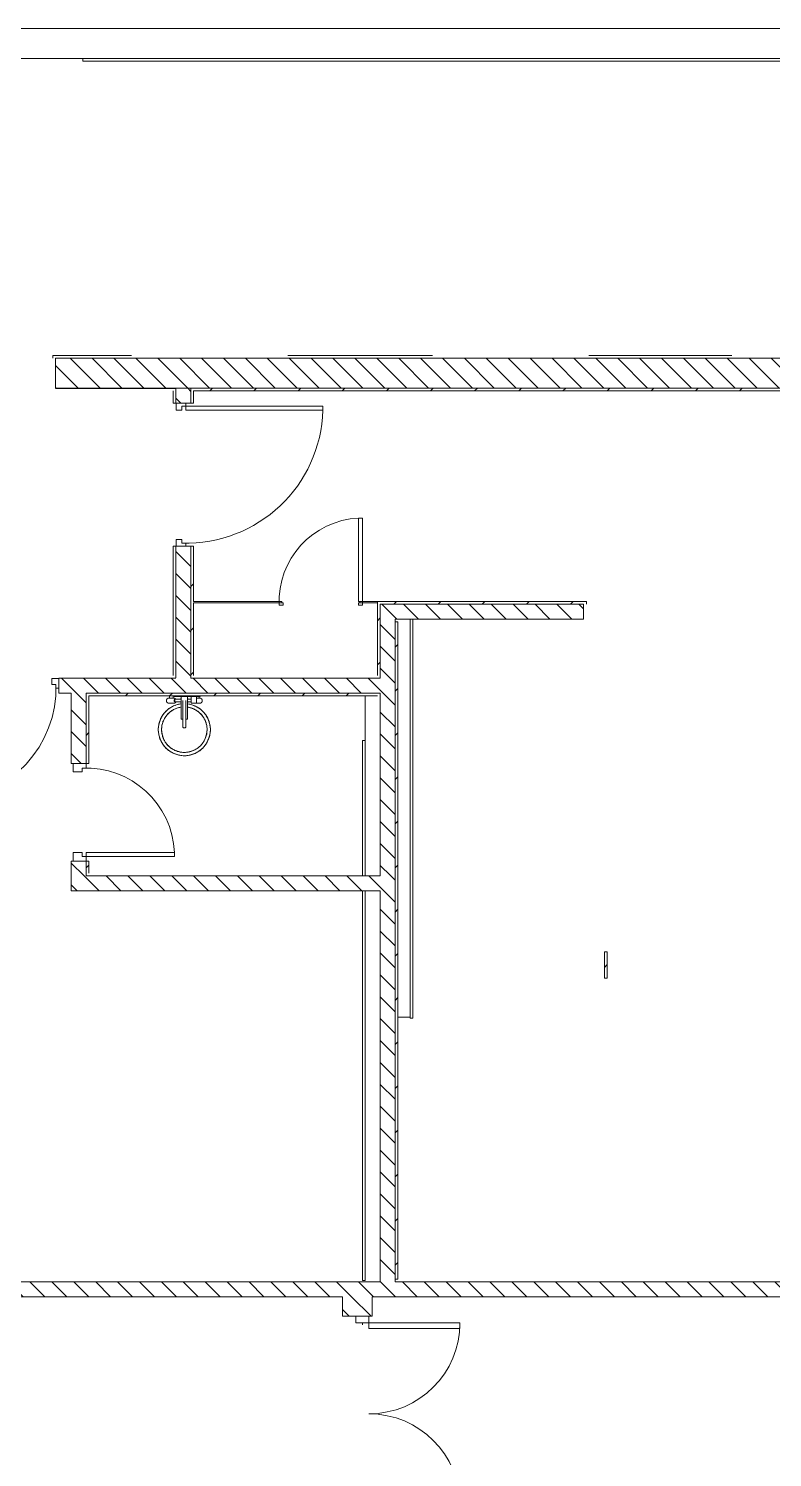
# Model space of a CAD drawing. Header units: millimetres. Extents: x -106145 to 154907, y -84585 to 152038.
# Drawn here: x 113752 to 119470, y 89975 to 100960 of the extents above; entities that cross this region are included whole.
import ezdxf

# ---------------------------------------------------------------- set-up
doc = ezdxf.new("R2010")
doc.units = ezdxf.units.MM
for name, color, linetype, lineweight in [('A-DOOR', 31, 'Continuous', 5), ('A-DOOR-FRAM', 31, 'Continuous', 9), ('A-WALL', 113, 'Continuous', 5), ('A-WALL-PATT', 111, 'Continuous', 5), ('P-SANR-FIXT', 6, 'Continuous', 5)]:
    doc.layers.add(name, color=color, linetype=linetype, lineweight=lineweight)
pattern_1 = [(315, (0, 0), (84.190255, 84.190255), [])]
pattern_2 = [(45, (0, 0), (-169.70563, 169.70563), [])]

# ---------------------------------------------------------------- blocks, each defined once
blk = doc.blocks.new('DC_SglFl-W-Int - 0_75 WALL OPENING 2_TYPE E-11766334-Site Plan')
at = {"layer": 'A-DOOR', "color": 121, "lineweight": 9}
for p, q in [((310, 57.5), (310, 737.5)), ((310, 737.5), (340, 737.5)), ((340, 737.5), (340, 57.5)), ((340, 57.5), (310, 57.5))]:
    blk.add_line(p, q, dxfattribs=at)
at = {"layer": 'A-DOOR', "color": 41}
blk.add_arc((340, 57.5), 680.7, 92.52612, 182.52612, dxfattribs=at)
at = {"layer": 'A-DOOR-FRAM', "color": 121}
for p, q in [((-375, -42.5), (-375, 57.5)), ((-375, 57.5), (-340, 57.5)), ((-340, 27.5), (-340, 57.5)), ((-340, 27.5), (-310, 27.5)), ((-310, 27.5), (-310, -42.5)), ((310, 27.5), (340, 27.5)), ((310, -42.5), (310, 27.5)), ((340, 57.5), (375, 57.5)), ((340, 27.5), (340, 57.5)), ((375, 57.5), (375, -42.5)), ((-310, -42.5), (-375, -42.5)), ((375, -42.5), (310, -42.5))]:
    blk.add_line(p, q, dxfattribs=at)
blk = doc.blocks.new('M_Door-Passage-Double-Flush - FIRE 1_5 WALL OPENING_TYPE F-12393143-Site Plan')
at = {"layer": 'A-DOOR', "color": 121, "lineweight": 9}
for p, q in [((-700, 96.35), (-700, 796.35)), ((-700, 796.35), (-655, 796.35)), ((-655, 796.35), (-655, 96.35)), ((700, 796.35), (655, 796.35)), ((655, 796.35), (655, 96.35)), ((700, 96.35), (700, 796.35)), ((-655, 96.35), (-700, 96.35)), ((655, 96.35), (700, 96.35))]:
    blk.add_line(p, q, dxfattribs=at)
at = {"layer": 'A-DOOR', "color": 41}
for centre, start, end in [((-700, 96.35), 0, 90), ((700, 96.35), 90, 180)]:
    blk.add_arc(centre, 700, start, end, dxfattribs=at)
at = {"layer": 'A-DOOR-FRAM', "color": 121}
for p, q in [((-700, 96.35), (-750, 96.35)), ((-750, 96.35), (-750, -3.65)), ((-700, 46.5875), (-700, 96.35)), ((-684.125, 46.5875), (-700, 46.5875)), ((-700, -3.65), (-700, 45.5625)), ((-700, 45.5625), (-684.125, 45.5625)), ((-684.125, 45.5625), (-684.125, 46.5875)), ((700, 46.5875), (684.125, 46.5875)), ((684.125, 46.5875), (684.125, 45.5625)), ((684.125, 45.5625), (700, 45.5625)), ((700, 96.35), (700, 46.5875)), ((750, 96.35), (700, 96.35)), ((700, 45.5625), (700, -3.65)), ((750, -3.65), (750, 96.35)), ((-750, -3.65), (-700, -3.65)), ((700, -3.65), (750, -3.65))]:
    blk.add_line(p, q, dxfattribs=at)
blk = doc.blocks.new('DC_SglFl-W-Int - 1_1 WALL OPENING type E-11702071-Site Plan')
at = {"layer": 'A-DOOR', "color": 121, "lineweight": 9}
for p, q in [((497, -20), (497, -1074)), ((527, -20), (497, -20)), ((527, -1074), (527, -20)), ((497, -1074), (527, -1074))]:
    blk.add_line(p, q, dxfattribs=at)
at = {"layer": 'A-DOOR', "color": 41}
blk.add_arc((527, -20), 1054, 178.3696, 268.3696, dxfattribs=at)
at = {"layer": 'A-DOOR-FRAM', "color": 121}
for p, q in [((-550, 55), (-550, -20)), ((-497, 55), (-550, 55)), ((-527, 10), (-497, 10)), ((-527, 10), (-527, -20)), ((-497, 10), (-497, 55)), ((497, 55), (497, 10)), ((550, 55), (497, 55)), ((497, 10), (527, 10)), ((527, 10), (527, -20)), ((550, -20), (550, 55)), ((-550, -20), (-527, -20)), ((527, -20), (550, -20))]:
    blk.add_line(p, q, dxfattribs=at)
blk = doc.blocks.new('Wb_circle_floor - 400-4332421-Site Plan')
at = {"layer": 'P-SANR-FIXT', "color": 41}
for p, q in [((-113, 259), (-113, 242)), ((-113, 242), (-87, 242)), ((-87, 242), (-87, 259)), ((92, 242), (113, 242)), ((113, 242), (113, 255))]:
    blk.add_line(p, q, dxfattribs=at)
at = {"layer": 'P-SANR-FIXT', "color": 41, "flags": 128}
for points in [[(-119, 204), (-120, 204), (-121, 204), (-121, 204), (-122, 204), (-123, 204), (-124, 204), (-124, 205), (-125, 205), (-126, 205), (-126, 205), (-127, 206), (-128, 206), (-129, 206), (-129, 207), (-130, 207), (-130, 208), (-131, 208), (-132, 209), (-132, 209), (-133, 210), (-133, 210), (-134, 211), (-134, 211), (-135, 212), (-135, 213), (-135, 213), (-136, 214), (-136, 215), (-137, 215), (-137, 216), (-137, 217), (-137, 217), (-138, 218), (-138, 219), (-138, 220), (-138, 220), (-138, 221), (-138, 222), (-138, 223), (-138, 223), (-138, 224), (-138, 225), (-138, 226), (-138, 226), (-138, 227), (-137, 228), (-137, 229), (-137, 229), (-137, 230), (-136, 231), (-136, 231), (-136, 232), (-135, 233), (-135, 233), (-134, 234), (-134, 235), (-134, 235), (-133, 236), (-132, 236), (-132, 237), (-131, 237), (-131, 238), (-130, 238), (-130, 239), (-129, 239), (-128, 240), (-128, 240), (-127, 240), (-126, 241), (-125, 241), (-125, 241), (-124, 241), (-123, 241), (-122, 242), (-122, 242), (-121, 242), (-120, 242), (-119, 242), (-119, 242)], [(-81, 242), (-81, 242), (-81, 242), (-81, 242), (-81, 242), (-81, 242), (-81, 242), (-82, 242), (-82, 242), (-82, 242), (-82, 242), (-83, 242), (-83, 242), (-83, 242), (-84, 242), (-84, 242), (-85, 242), (-85, 242), (-86, 242), (-86, 242), (-87, 242), (-87, 242), (-88, 242), (-88, 242), (-89, 242), (-90, 242), (-90, 242), (-91, 242), (-92, 242), (-92, 242), (-93, 242), (-94, 242), (-95, 242), (-95, 242), (-96, 242), (-97, 242), (-98, 242), (-98, 242), (-99, 242), (-100, 242), (-101, 242), (-101, 242), (-102, 242), (-103, 242), (-104, 242), (-104, 242), (-105, 242), (-106, 242), (-107, 242), (-107, 242), (-108, 242), (-109, 242), (-109, 242), (-110, 242), (-111, 242), (-111, 242), (-112, 242), (-112, 242), (-113, 242), (-114, 242), (-114, 242), (-115, 242), (-115, 242), (-115, 242), (-116, 242), (-116, 242), (-117, 242), (-117, 242), (-117, 242), (-118, 242), (-118, 242), (-118, 242), (-118, 242), (-119, 242), (-119, 242), (-119, 242), (-119, 242), (-119, 242), (-119, 242)], [(-119, 242), (-119, 242), (-119, 242), (-119, 242), (-119, 242), (-119, 242), (-119, 242), (-118, 242), (-118, 242), (-118, 242), (-118, 242), (-117, 242), (-117, 242), (-117, 242), (-116, 242), (-116, 242), (-115, 242), (-115, 242), (-114, 242), (-114, 242), (-113, 242), (-113, 242), (-112, 242), (-112, 242), (-111, 242), (-110, 242), (-110, 242), (-109, 242)], [(-91, 242), (-90, 242), (-89, 242), (-89, 242), (-88, 242), (-88, 242), (-87, 242), (-86, 242), (-86, 242), (-85, 242), (-85, 242), (-85, 242), (-84, 242), (-84, 242), (-83, 242), (-83, 242), (-83, 242), (-82, 242), (-82, 242), (-82, 242), (-82, 242), (-81, 242), (-81, 242), (-81, 242), (-81, 242), (-81, 242), (-81, 242)], [(-81, 242), (-80, 242), (-79, 242), (-79, 242), (-78, 242), (-77, 242), (-76, 241), (-76, 241), (-75, 241), (-74, 241), (-74, 240), (-73, 240), (-72, 240), (-71, 239), (-71, 239), (-70, 239), (-70, 238), (-69, 238), (-68, 237), (-68, 237), (-67, 236), (-67, 236), (-66, 235)], [(119, 242), (119, 242), (119, 242), (119, 242), (119, 242), (119, 242), (119, 242), (118, 242), (118, 242), (118, 242), (118, 242), (117, 242), (117, 242), (117, 242), (116, 242), (116, 242), (115, 242), (115, 242), (114, 242), (114, 242), (113, 242), (113, 242), (112, 242), (112, 242), (111, 242), (110, 242), (110, 242), (109, 242), (108, 242), (108, 242), (107, 242), (106, 242), (105, 242), (105, 242), (104, 242), (103, 242), (102, 242), (102, 242), (101, 242), (100, 242), (99, 242), (99, 242), (98, 242), (97, 242), (96, 242), (96, 242), (95, 242), (94, 242), (93, 242), (93, 242)], [(109, 242), (110, 242), (111, 242), (111, 242), (112, 242), (112, 242), (113, 242), (114, 242), (114, 242), (115, 242), (115, 242), (115, 242), (116, 242), (116, 242), (117, 242), (117, 242), (117, 242), (118, 242), (118, 242), (118, 242), (118, 242), (119, 242), (119, 242), (119, 242), (119, 242), (119, 242), (119, 242)], [(119, 242), (120, 242), (121, 242), (121, 242), (122, 242), (123, 242), (124, 241), (124, 241), (125, 241), (126, 241), (126, 240), (127, 240), (128, 240), (129, 239), (129, 239), (130, 239), (130, 238), (131, 238), (132, 237), (132, 237), (133, 236), (133, 236), (134, 235), (134, 234), (135, 234), (135, 233), (135, 232), (136, 232), (136, 231), (137, 230), (137, 230), (137, 229), (137, 228), (138, 228), (138, 227), (138, 226), (138, 225), (138, 225), (138, 224), (138, 223), (138, 222), (138, 222), (138, 221), (138, 220), (138, 219), (138, 219), (137, 218), (137, 217), (137, 216), (137, 216), (136, 215), (136, 214), (136, 214), (135, 213), (135, 212), (134, 212), (134, 211), (134, 210), (133, 210), (132, 209), (132, 209), (131, 208), (131, 208), (130, 207), (130, 207), (129, 207), (128, 206), (128, 206), (127, 205), (126, 205), (125, 205), (125, 205), (124, 204), (123, 204), (122, 204), (122, 204), (121, 204), (120, 204), (119, 204), (119, 204)], [(-25, 198), (-30, 198), (-38, 196), (-45, 195), (-53, 193), (-61, 191), (-68, 188), (-76, 185), (-83, 182), (-90, 178), (-97, 175), (-104, 171), (-111, 166), (-118, 162), (-124, 157), (-130, 152), (-136, 146), (-142, 141), (-147, 135), (-153, 129), (-158, 123), (-163, 116), (-167, 110), (-171, 103), (-175, 96), (-179, 89), (-182, 82), (-186, 74), (-188, 67), (-191, 59), (-193, 52), (-195, 44), (-197, 36), (-198, 28), (-199, 20), (-200, 12), (-200, 4), (-200, 0)], [(-175, 0), (-175, 7), (-174, 14), (-174, 21), (-173, 28), (-172, 35), (-170, 42), (-168, 48), (-166, 55), (-164, 62), (-161, 68), (-158, 75), (-155, 81), (-152, 87), (-148, 93), (-144, 99), (-140, 105), (-136, 110), (-132, 115), (-127, 121), (-122, 126), (-117, 130), (-112, 135), (-106, 139), (-100, 143), (-95, 147), (-89, 151), (-82, 154), (-76, 158), (-70, 160), (-63, 163), (-57, 166), (-50, 168), (-43, 170), (-37, 171), (-30, 172), (-25, 173)], [(-119, 204), (-119, 204), (-119, 204), (-119, 204), (-119, 204), (-119, 204), (-119, 204), (-118, 204), (-118, 204), (-118, 204), (-118, 204), (-117, 204), (-117, 204), (-117, 204), (-116, 204), (-116, 204), (-115, 204), (-115, 204), (-114, 204), (-114, 204), (-113, 204), (-113, 204), (-112, 204), (-112, 204), (-111, 204), (-110, 204), (-110, 204), (-109, 204), (-108, 204), (-108, 204), (-107, 204), (-106, 204), (-105, 204), (-105, 204), (-104, 204), (-103, 204), (-102, 204), (-102, 204), (-101, 204), (-100, 204), (-99, 204), (-99, 204), (-98, 204), (-97, 204), (-96, 204), (-96, 204), (-95, 204), (-94, 204), (-93, 204), (-93, 204), (-92, 204), (-91, 204), (-91, 204), (-90, 204), (-89, 204), (-89, 204), (-88, 204), (-88, 204), (-87, 204), (-86, 204), (-86, 204), (-85, 204), (-85, 204), (-85, 204), (-84, 204), (-84, 204), (-83, 204), (-83, 204), (-83, 204), (-82, 204), (-82, 204), (-82, 204), (-82, 204), (-81, 204), (-81, 204), (-81, 204), (-81, 204), (-81, 204), (-81, 204)], [(-81, 204), (-81, 204), (-81, 204), (-81, 204), (-81, 204), (-81, 204), (-81, 204), (-82, 204), (-82, 204), (-82, 204), (-82, 204), (-83, 204), (-83, 204), (-83, 204), (-84, 204), (-84, 204), (-85, 204), (-85, 204), (-86, 204), (-86, 204), (-87, 204), (-87, 204), (-88, 204), (-88, 204), (-89, 204), (-90, 204), (-90, 204), (-91, 204), (-92, 204), (-92, 204), (-93, 204), (-94, 204), (-95, 204), (-95, 204), (-96, 204), (-97, 204), (-98, 204), (-98, 204), (-99, 204), (-100, 204), (-101, 204), (-101, 204), (-102, 204), (-103, 204), (-104, 204), (-104, 204), (-105, 204), (-106, 204), (-107, 204), (-107, 204), (-108, 204), (-109, 204), (-109, 204), (-110, 204), (-111, 204), (-111, 204), (-112, 204), (-112, 204), (-113, 204), (-114, 204), (-114, 204), (-115, 204), (-115, 204), (-115, 204), (-116, 204), (-116, 204), (-117, 204), (-117, 204), (-117, 204), (-118, 204), (-118, 204), (-118, 204), (-118, 204), (-119, 204), (-119, 204), (-119, 204), (-119, 204), (-119, 204), (-119, 204)], [(-64, 215), (-64, 214), (-64, 214), (-65, 213), (-65, 212), (-66, 212), (-66, 211), (-66, 210), (-67, 210), (-68, 209), (-68, 209), (-69, 208), (-69, 208), (-70, 207), (-70, 207), (-71, 207), (-72, 206), (-72, 206), (-73, 205), (-74, 205), (-75, 205), (-75, 205), (-76, 204), (-77, 204), (-78, 204), (-78, 204), (-79, 204), (-80, 204), (-81, 204), (-81, 204)], [(200, 0), (200, 8), (199, 16), (199, 24), (197, 32), (196, 40), (194, 48), (192, 55), (190, 63), (187, 70), (184, 78), (181, 85), (177, 92), (174, 99), (169, 106), (165, 113), (160, 119), (156, 126), (150, 132), (145, 138), (139, 143), (133, 149), (127, 154), (121, 159), (115, 164), (108, 168), (101, 172), (94, 176), (87, 180), (80, 183), (72, 186), (65, 189), (57, 192), (50, 194), (42, 196), (34, 197), (26, 198)], [(26, 173), (33, 172), (40, 170), (47, 169), (53, 167), (60, 164), (66, 162), (73, 159), (79, 156), (85, 153), (91, 149), (97, 145), (103, 141), (109, 137), (114, 133), (119, 128), (124, 123), (129, 118), (134, 113), (138, 108), (142, 102), (146, 96), (150, 90), (153, 84), (157, 78), (160, 72), (162, 65), (165, 59), (167, 52), (169, 45), (171, 38), (172, 32), (173, 25), (174, 18), (175, 11), (175, 4), (175, 0)], [(81, 204), (80, 204), (79, 204), (79, 204), (78, 204), (77, 204), (76, 204), (76, 205)], [(81, 204), (81, 204), (81, 204), (81, 204), (81, 204), (81, 204), (81, 204), (82, 204), (82, 204), (82, 204), (82, 204), (83, 204), (83, 204), (83, 204), (84, 204), (84, 204), (85, 204), (85, 204), (86, 204), (86, 204), (87, 204), (87, 204), (88, 204), (88, 204), (89, 204), (90, 204), (90, 204), (91, 204), (92, 204), (92, 204), (93, 204), (94, 204), (95, 204), (95, 204), (96, 204), (97, 204), (98, 204), (98, 204), (99, 204), (100, 204), (101, 204), (101, 204), (102, 204), (103, 204), (104, 204), (104, 204), (105, 204), (106, 204), (107, 204), (107, 204), (108, 204), (109, 204), (109, 204), (110, 204), (111, 204), (111, 204), (112, 204), (112, 204), (113, 204), (114, 204), (114, 204), (115, 204), (115, 204), (115, 204), (116, 204), (116, 204), (117, 204), (117, 204), (117, 204), (118, 204), (118, 204), (118, 204), (118, 204), (119, 204), (119, 204), (119, 204), (119, 204), (119, 204), (119, 204)], [(119, 204), (119, 204), (119, 204), (119, 204), (119, 204), (119, 204), (119, 204), (118, 204), (118, 204), (118, 204), (118, 204), (117, 204), (117, 204), (117, 204), (116, 204), (116, 204), (115, 204), (115, 204), (114, 204), (114, 204), (113, 204), (113, 204), (112, 204), (112, 204), (111, 204), (110, 204), (110, 204), (109, 204), (108, 204), (108, 204), (107, 204), (106, 204), (105, 204), (105, 204), (104, 204), (103, 204), (102, 204), (102, 204), (101, 204), (100, 204), (99, 204), (99, 204), (98, 204), (97, 204), (96, 204), (96, 204), (95, 204), (94, 204), (93, 204), (93, 204), (92, 204), (91, 204), (91, 204), (90, 204), (89, 204), (89, 204), (88, 204), (88, 204), (87, 204), (86, 204), (86, 204), (85, 204), (85, 204), (85, 204), (84, 204), (84, 204), (83, 204), (83, 204), (83, 204), (82, 204), (82, 204), (82, 204), (82, 204), (81, 204), (81, 204), (81, 204), (81, 204), (81, 204), (81, 204)], [(-200, 0), (-200, -8), (-199, -16), (-199, -24), (-197, -32), (-196, -40), (-194, -48), (-192, -55), (-190, -63), (-187, -70), (-184, -78), (-181, -85), (-177, -92), (-174, -99), (-169, -106), (-165, -113), (-160, -119), (-156, -126), (-150, -132), (-145, -138), (-139, -143), (-133, -149), (-127, -154), (-121, -159), (-115, -164), (-108, -168), (-101, -172), (-94, -176), (-87, -180), (-80, -183), (-72, -186), (-65, -189), (-57, -192), (-50, -194), (-42, -196), (-34, -197), (-26, -198), (-18, -199), (-10, -200), (-2, -200), (6, -200), (14, -200), (22, -199), (30, -198), (38, -196), (45, -195), (53, -193), (61, -191), (68, -188), (76, -185), (83, -182), (90, -178), (97, -175), (104, -171), (111, -166), (118, -162), (124, -157), (130, -152), (136, -146), (142, -141), (147, -135), (153, -129), (158, -123), (163, -116), (167, -110), (171, -103), (175, -96), (179, -89), (182, -82), (186, -74), (188, -67), (191, -59), (193, -52), (195, -44), (197, -36), (198, -28), (199, -20), (200, -12), (200, -4), (200, 0)], [(175, 0), (175, -7), (174, -14), (174, -21), (173, -28), (172, -35), (170, -42), (168, -48), (166, -55), (164, -62), (161, -68), (158, -75), (155, -81), (152, -87), (148, -93), (144, -99), (140, -105), (136, -110), (132, -115), (127, -121), (122, -126), (117, -130), (112, -135), (106, -139), (100, -143), (95, -147), (89, -151), (82, -154), (76, -158), (70, -160), (63, -163), (57, -166), (50, -168), (43, -170), (37, -171), (30, -172), (23, -174), (16, -174), (9, -175), (2, -175), (-5, -175), (-12, -175), (-19, -174), (-26, -173), (-33, -172), (-40, -170), (-47, -169), (-53, -167), (-60, -164), (-66, -162), (-73, -159), (-79, -156), (-85, -153), (-91, -149), (-97, -145), (-103, -141), (-109, -137), (-114, -133), (-119, -128), (-124, -123), (-129, -118), (-134, -113), (-138, -108), (-142, -102), (-146, -96), (-150, -90), (-153, -84), (-157, -78), (-160, -72), (-162, -65), (-165, -59), (-167, -52), (-169, -45), (-171, -38), (-172, -32), (-173, -25), (-174, -18), (-175, -11), (-175, -4), (-175, 0)]]:
    blk.add_lwpolyline(points, dxfattribs=at)
at = {"layer": 'P-SANR-FIXT', "color": 41}
for radius, start, end in [(200, 124.6154, 180), (175, 98.2794, 180), (175, 98.2794, 180), (200, 97.1871, 110.7692), (175, 360, 81.7206), (175, 0, 81.7206), (200, 0, 69.2308), (200, 180, 0), (175, 180, 360), (175, 180, 0)]:
    blk.add_arc((0, 0), radius, start, end, dxfattribs=at)
blk = doc.blocks.new('WB mixer counter - WB mixer counter-4302806-Site Plan')
at = {"layer": 'P-SANR-FIXT', "color": 41, "flags": 128}
for points in [[(-75, 10), (-65, 10), (-56, 10), (-46, 10), (-36, 10), (-26, 10)], [(-12, 0), (-12, 0), (-12, 0), (-12, -1), (-12, -1), (-12, -2), (-12, -3), (-12, -4), (-12, -5), (-12, -6), (-12, -8), (-12, -10), (-12, -11), (-12, -13), (-12, -15), (-12, -17), (-12, -20), (-12, -22), (-12, -25), (-12, -28), (-12, -30), (-12, -33), (-12, -36), (-12, -39), (-12, -43), (-12, -46), (-12, -49), (-12, -53), (-12, -56), (-12, -60), (-12, -64), (-12, -68), (-12, -71), (-12, -75), (-12, -79), (-12, -83), (-12, -87), (-12, -91), (-12, -95), (-12, -99), (-12, -103), (-12, -107), (-12, -111), (-12, -115), (-12, -119), (-12, -123), (-12, -127), (-12, -130), (-12, -134), (-12, -138), (-12, -142), (-12, -145), (-12, -149), (-12, -152), (-12, -156), (-12, -159), (-12, -162), (-12, -165), (-12, -168), (-12, -171), (-12, -174), (-12, -176), (-12, -179), (-12, -181), (-12, -184), (-12, -186), (-12, -188), (-12, -190), (-12, -191), (-12, -193), (-12, -194), (-12, -195), (-12, -197), (-12, -198), (-12, -198), (-12, -199), (-12, -199), (-12, -200), (-12, -200), (-12, -200)], [(25, 10), (35, 10), (45, 10), (54, 10)], [(-25, -10), (-35, -10), (-45, -10), (-54, -10), (-64, -10), (-74, -10), (-75, -10)], [(12, -200), (12, -200), (12, -200), (12, -199), (12, -199), (12, -198), (12, -197), (12, -196), (12, -195), (12, -194), (12, -192), (12, -190), (12, -189), (12, -187), (12, -185), (12, -183), (12, -180), (12, -178), (12, -175), (12, -172), (12, -170), (12, -167), (12, -164), (12, -161), (12, -157), (12, -154), (12, -151), (12, -147), (12, -144), (12, -140), (12, -136), (12, -132), (12, -129), (12, -125), (12, -121), (12, -117), (12, -113), (12, -109), (12, -105), (12, -101), (12, -97), (12, -93), (12, -89), (12, -85), (12, -81), (12, -77), (12, -73), (12, -70), (12, -66), (12, -62), (12, -58), (12, -55), (12, -51), (12, -48), (12, -44), (12, -41), (12, -38), (12, -35), (12, -32), (12, -29), (12, -26), (12, -24), (12, -21), (12, -19), (12, -16), (12, -14), (12, -12), (12, -10), (12, -9), (12, -7), (12, -6), (12, -5), (12, -3), (12, -2), (12, -2), (12, -1), (12, -1), (12, 0), (12, 0)], [(54, -10), (46, -10), (36, -10), (26, -10)]]:
    blk.add_lwpolyline(points, dxfattribs=at)
at = {"layer": 'P-SANR-FIXT', "color": 41}
for centre, radius, start, end in [((0, 0), 30, 150, 162.7706), ((0, 0), 30, 17.2294, 30), ((0, 0), 30, 199.3953, 210), ((0, 0), 30, 330, 343.1858), ((0, -200), 12, 150, 270), ((0, -200), 12, 270, 30)]:
    blk.add_arc(centre, radius, start, end, dxfattribs=at)
for start_param, end_param in [(4.712389, 7.853982), (1.570796, 4.712389)]:
    blk.add_ellipse((-75, 0), major_axis=(0, 10), ratio=0.297977, start_param=start_param, end_param=end_param, dxfattribs=at)
blk = doc.blocks.new('WB mixer - WB mixer_1000-V19-Site Plan')
at = {"layer": 'P-SANR-FIXT', "color": 41}
for p, q in [((114872, 95829), (114872, 95825)), ((115072, 95825), (114872, 95825)), ((114924, 95825), (114924, 95650)), ((114974, 95825), (114974, 95650)), ((115002, 95825), (115002, 95775)), ((115042, 95775), (115042, 95825)), ((115072, 95825), (115072, 95829)), ((115002, 95775), (115003, 95775)), ((115042, 95775), (115002, 95775)), ((115041, 95775), (115042, 95775)), ((114924, 95650), (114935, 95650)), ((114961, 95650), (114974, 95650))]:
    blk.add_line(p, q, dxfattribs=at)
blk = doc.blocks.new('DC_SglFl-W-Int - 0_9 WALL OPENING_TYPE A-6771295-Site Plan')
at = {"layer": 'A-DOOR', "color": 121, "lineweight": 9}
for p, q in [((397, 20), (397, 874)), ((397, 874), (427, 874)), ((427, 874), (427, 20)), ((427, 20), (397, 20))]:
    blk.add_line(p, q, dxfattribs=at)
at = {"layer": 'A-DOOR', "color": 41}
blk.add_arc((427, 20), 855, 92.0119, 182.0119, dxfattribs=at)
at = {"layer": 'A-DOOR-FRAM', "color": 121}
for p, q in [((-450, -55), (-450, 20)), ((-450, 20), (-427, 20)), ((-427, -10), (-427, 20)), ((427, 20), (450, 20)), ((427, -10), (427, 20)), ((450, 20), (450, -55)), ((-397, -55), (-450, -55)), ((-427, -10), (-397, -10)), ((-397, -10), (-397, -55)), ((397, -10), (427, -10)), ((397, -55), (397, -10)), ((450, -55), (397, -55))]:
    blk.add_line(p, q, dxfattribs=at)
blk = doc.blocks.new('DC_SglFl-W-Int - 0_6 toilet door-5833031-Site Plan')
at = {"layer": 'A-DOOR', "color": 121, "lineweight": 9}
for p, q in [((290, 6), (290, 646)), ((290, 646), (320, 646)), ((320, 646), (320, 6)), ((320, 6), (290, 6))]:
    blk.add_line(p, q, dxfattribs=at)
at = {"layer": 'A-DOOR', "color": 41}
blk.add_arc((320, 6), 641, 92.6838, 182.6838, dxfattribs=at)
at = {"layer": 'A-DOOR-FRAM', "color": 121}
for p, q in [((-320, -24), (-320, 6)), ((-300, 6), (-320, 6)), ((-300, -4), (-300, 6)), ((320, 6), (300, 6)), ((300, 6), (300, -4)), ((320, -24), (320, 6)), ((-320, -24), (-290, -24)), ((-290, -4), (-300, -4)), ((-290, -24), (-290, -4)), ((290, -4), (290, -24)), ((300, -4), (290, -4)), ((290, -24), (320, -24))]:
    blk.add_line(p, q, dxfattribs=at)
blk = doc.blocks.new('MM-HOSPITAL BLOCK-C_2022_05_03_CENTRAL_rvt-1-Site Plan')
at = {"layer": 'A-WALL-PATT'}
h = blk.add_hatch(dxfattribs=at)
h.set_pattern_fill('FP_10', color=90, style=0, pattern_type=2)
h.set_pattern_definition(pattern_1)
h.paths.add_polyline_path([(120580, 98195), (121159, 98195), (121159, 98425), (113959, 98425), (113959, 98195), (119529, 98195)], flags=0)
h = blk.add_hatch(dxfattribs=at)
h.set_pattern_fill('FP_10', color=90, style=0, pattern_type=2)
h.set_pattern_definition(pattern_1)
h.paths.add_polyline_path([(114999, 95965), (114999, 96980), (114884, 96980), (114884, 95965)], flags=0)
h.paths.add_polyline_path([(114884, 98080), (114999, 98080), (114999, 98195), (114884, 98192)], flags=0)
h = blk.add_hatch(dxfattribs=at)
h.set_pattern_fill('FP_15', color=90, style=0, pattern_type=2)
h.set_pattern_definition(pattern_2)
h.paths.add_polyline_path([(115020, 95986), (115020, 96980), (114999, 96980), (114999, 95986)], flags=0)
h.paths.add_polyline_path([(114999, 98080), (115020, 98080), (115020, 98195), (114999, 98195)], flags=0)
h = blk.add_hatch(dxfattribs=at)
h.set_pattern_fill('FP_15', color=90, style=0, pattern_type=2)
h.set_pattern_definition(pattern_2)
h.paths.add_polyline_path([(121159, 98174), (121159, 98195), (115020, 98195), (115020, 98174), (121138, 98174)], flags=0)
h = blk.add_hatch(dxfattribs=at)
h.set_pattern_fill('FP_15', color=90, style=0, pattern_type=2)
h.set_pattern_definition(pattern_2)
h.paths.add_polyline_path([(116433, 96535), (118040, 96535), (118040, 96556), (116433, 96556), (116433, 96544)], flags=0)
h = blk.add_hatch(dxfattribs=at)
h.set_pattern_fill('FP_15', color=90, style=0, pattern_type=2)
h.set_pattern_definition(pattern_2)
h.paths.add_polyline_path([(116454, 95965), (116454, 96535), (116433, 96535), (116433, 95965)], flags=0)
h = blk.add_hatch(dxfattribs=at)
h.set_pattern_fill('FP_10', color=90, style=0, pattern_type=2)
h.set_pattern_definition(pattern_1)
h.paths.add_polyline_path([(116454, 94445), (116569, 94445), (116569, 96535), (116454, 96535), (116454, 95850)], flags=0)
h = blk.add_hatch(dxfattribs=at)
h.set_pattern_fill('FP_10', color=90, style=0, pattern_type=2)
h.set_pattern_definition(pattern_1)
h.paths.add_polyline_path([(116569, 96420), (118019, 96420), (118019, 96535), (116569, 96535)], flags=0)
h = blk.add_hatch(dxfattribs=at)
h.set_pattern_fill('FP_15', color=90, style=0, pattern_type=2)
h.set_pattern_definition(pattern_2)
h.paths.add_polyline_path([(116590, 91346), (116590, 96399), (116569, 96399), (116569, 91346)], flags=0)
h = blk.add_hatch(dxfattribs=at)
h.set_pattern_fill('FP_10', color=90, style=0, pattern_type=2)
h.set_pattern_definition(pattern_1)
h.paths.add_polyline_path([(112874, 95850), (113084, 95850), (113084, 95965), (112874, 95965)], flags=0)
h.paths.add_polyline_path([(114074, 95850), (114074, 95965), (113984, 95965), (113984, 95850)], flags=0)
h = blk.add_hatch(dxfattribs=at)
h.set_pattern_fill('FP_10', color=90, style=0, pattern_type=2)
h.set_pattern_definition(pattern_1)
h.paths.add_polyline_path([(114999, 95850), (114999, 95965), (114074, 95965), (114074, 95850), (114278, 95850)], flags=0)
h = blk.add_hatch(dxfattribs=at)
h.set_pattern_fill('FP_10', color=90, style=0, pattern_type=2)
h.set_pattern_definition(pattern_1)
h.paths.add_polyline_path([(114999, 95850), (116454, 95850), (116454, 95965), (114999, 95965)], flags=0)
h = blk.add_hatch(dxfattribs=at)
h.set_pattern_fill('FP_10', color=90, style=0, pattern_type=2)
h.set_pattern_definition(pattern_1)
h.paths.add_polyline_path([(114194, 94445), (114194, 94560), (114079, 94560), (114079, 94445)], flags=0)
h.paths.add_polyline_path([(114194, 95310), (114194, 95850), (114079, 95850), (114079, 95310)], flags=0)
h = blk.add_hatch(dxfattribs=at)
h.set_pattern_fill('FP_15', color=90, style=0, pattern_type=2)
h.set_pattern_definition(pattern_2)
h.paths.add_polyline_path([(116433, 95829), (116454, 95829), (116454, 95850), (114194, 95850), (114194, 95829), (116379, 95829)], flags=0)
h = blk.add_hatch(dxfattribs=at)
h.set_pattern_fill('FP_15', color=90, style=0, pattern_type=2)
h.set_pattern_definition(pattern_2)
h.paths.add_polyline_path([(114215, 95310), (114215, 95829), (114194, 95829), (114194, 95310)], flags=0)
h = blk.add_hatch(dxfattribs=at)
h.set_pattern_fill('FP_15', color=90, style=0, pattern_type=2)
h.set_pattern_definition(pattern_2)
h.paths.add_polyline_path([(114215, 94445), (114215, 94560), (114194, 94560), (114194, 94445)], flags=0)
h = blk.add_hatch(dxfattribs=at)
h.set_pattern_fill('FP_10', color=90, style=0, pattern_type=2)
h.set_pattern_definition(pattern_1)
h.paths.add_polyline_path([(116454, 94330), (116569, 94330), (116569, 94445), (114079, 94445), (114079, 94330), (116379, 94330)], flags=0)
h = blk.add_hatch(dxfattribs=at)
h.set_pattern_fill('FP_10', color=90, style=0, pattern_type=2)
h.set_pattern_definition(pattern_1)
h.paths.add_polyline_path([(116569, 91325), (116569, 94330), (116454, 94330), (116454, 91325)], flags=0)
h = blk.add_hatch(dxfattribs=at)
h.set_pattern_fill('FP_15', color=90, style=0, pattern_type=2)
h.set_pattern_definition(pattern_2)
h.paths.add_polyline_path([(118201, 93659), (118201, 93861), (118180, 93861), (118180, 93659)], flags=0)
h = blk.add_hatch(dxfattribs=at)
h.set_pattern_fill('FP_10', color=90, style=0, pattern_type=2)
h.set_pattern_definition(pattern_1)
h.paths.add_polyline_path([(120339, 91210), (120339, 91325), (107979, 91325), (107979, 91210), (116394, 91210)], flags=0)
h = blk.add_hatch(dxfattribs=at)
h.set_pattern_fill('FP_10', color=90, style=0, pattern_type=2)
h.set_pattern_definition(pattern_1)
h.paths.add_polyline_path([(116164, 89410), (116394, 89410), (116394, 89560), (116164, 89560), (116164, 89453)], flags=0)
h.paths.add_polyline_path([(116369, 91060), (116394, 91060), (116394, 91210), (116164, 91210), (116164, 91060), (116319, 91060)], flags=0)
at = {"layer": 'A-WALL', "color": 41}
for p, q in [((112549, 100960), (114349, 100960)), ((114349, 100960), (114464, 100960)), ((114464, 100960), (116564, 100960)), ((116564, 100960), (116679, 100960)), ((116679, 100960), (118779, 100960)), ((118779, 100960), (118894, 100960)), ((118894, 100960), (121159, 100960)), ((121159, 100730), (112549, 100730)), ((114169, 100730), (114169, 100709)), ((121159, 100709), (114169, 100709)), ((113938, 98446), (114543, 98446)), ((113938, 98446), (113938, 98425)), ((115745, 98446), (116858, 98446)), ((118060, 98446), (119158, 98446)), ((113959, 98425), (121159, 98425)), ((113959, 98195), (113959, 98425)), ((113959, 98195), (114884, 98195)), ((114884, 98195), (113959, 98195)), ((114863, 98080), (114863, 98174)), ((114884, 98192), (114884, 98080)), ((114999, 98080), (114999, 98195)), ((115020, 98195), (114999, 98195)), ((114999, 98195), (114999, 98080)), ((115020, 98195), (121159, 98195)), ((121159, 98195), (115020, 98195)), ((114863, 98080), (114884, 98080)), ((114863, 95986), (114863, 96980)), ((114863, 96980), (114884, 96980)), ((114884, 96980), (114884, 95968)), ((114999, 95986), (114999, 96980)), ((114999, 96980), (114999, 95986)), ((115699, 96556), (115020, 96556)), ((115020, 96544), (115699, 96544)), ((115699, 96556), (115699, 96544)), ((116433, 96556), (116299, 96556)), ((116299, 96556), (116299, 96544)), ((116299, 96544), (116433, 96544)), ((118019, 96420), (118019, 96535)), ((116569, 96399), (116569, 94445)), ((116569, 94445), (116569, 96399)), ((116590, 96420), (118019, 96420)), ((116684, 96420), (116684, 94460)), ((116684, 93353), (116684, 96420)), ((116705, 96420), (116705, 93353)), ((114074, 95965), (113984, 95965)), ((114884, 95965), (114074, 95965)), ((116339, 94445), (116339, 95829)), ((116319, 94445), (116319, 95487)), ((116319, 95487), (116340, 95487)), ((116340, 95487), (116340, 94445)), ((116684, 94460), (116684, 94414)), ((116684, 94414), (116684, 93360)), ((116319, 91336), (116319, 94330)), ((116340, 94330), (116340, 91336)), ((116590, 93360), (116684, 93360)), ((116684, 93353), (116705, 93353)), ((116319, 91336), (116340, 91336))]:
    blk.add_line(p, q, dxfattribs=at)
at = {"layer": 'A-WALL', "color": 61, "lineweight": 18}
for p, q in [((113959, 98192), (114881, 98192)), ((114884, 98195), (114999, 98195)), ((114884, 98195), (114884, 98192)), ((114999, 98195), (114884, 98195)), ((114884, 98192), (114884, 98195)), ((115020, 98080), (115020, 98174)), ((115020, 98174), (121138, 98174)), ((114999, 98080), (114884, 98080)), ((115020, 98080), (114999, 98080)), ((114999, 96980), (114884, 96980)), ((115020, 96980), (114999, 96980)), ((115020, 96556), (115020, 96980)), ((115020, 95986), (115020, 96544)), ((118040, 96556), (116433, 96556)), ((116433, 96556), (116433, 96544)), ((116433, 96544), (116433, 96535)), ((116433, 96535), (116433, 95986)), ((116454, 96535), (118019, 96535)), ((116454, 95965), (116454, 96535)), ((116454, 96535), (116454, 95965)), ((116569, 96535), (116454, 96535)), ((118019, 96535), (116569, 96535)), ((118040, 96556), (118040, 96535)), ((116569, 96420), (116590, 96420)), ((116569, 96399), (116569, 96420)), ((116590, 96399), (116569, 96399)), ((116590, 91346), (116590, 96399)), ((113984, 95850), (113984, 95965)), ((114999, 95965), (114999, 95986)), ((116454, 95965), (114999, 95965)), ((116433, 95965), (116454, 95965)), ((113984, 95850), (114074, 95850)), ((114074, 95850), (114079, 95850)), ((114079, 95850), (114079, 95310)), ((114194, 95310), (114194, 95850)), ((114194, 95850), (114999, 95850)), ((116454, 95850), (114194, 95850)), ((114194, 95850), (114194, 95829)), ((114194, 95829), (114194, 95310)), ((114215, 95829), (116433, 95829)), ((114215, 95310), (114215, 95829)), ((116454, 95850), (114999, 95850)), ((116454, 95850), (116454, 94445)), ((116454, 95850), (116454, 95829)), ((114194, 95310), (114079, 95310)), ((114215, 95310), (114194, 95310)), ((114079, 94560), (114079, 94445)), ((114194, 94560), (114079, 94560)), ((114194, 94445), (114194, 94560)), ((114194, 94560), (114194, 94445)), ((114194, 94560), (114215, 94560)), ((114215, 94466), (114215, 94560)), ((114079, 94330), (114079, 94445)), ((116454, 94445), (114194, 94445)), ((114194, 94445), (114215, 94445)), ((116569, 94330), (116569, 94445)), ((116569, 94445), (116569, 91346)), ((114079, 94330), (116454, 94330)), ((116454, 94330), (116454, 91325)), ((116569, 91325), (116569, 94330)), ((118180, 93861), (118180, 93659)), ((118201, 93861), (118180, 93861)), ((118201, 93659), (118201, 93861)), ((118201, 93659), (118180, 93659)), ((116454, 91325), (112989, 91325)), ((116590, 91346), (116569, 91346)), ((120318, 91325), (116569, 91325)), ((107979, 91210), (116164, 91210)), ((116164, 91060), (116164, 91210)), ((116394, 91210), (120339, 91210)), ((116394, 91060), (116394, 91210)), ((116269, 91060), (116164, 91060)), ((116394, 91060), (116369, 91060))]:
    blk.add_line(p, q, dxfattribs=at)
at = {"color": 253, "lineweight": 5}
for name, p, rotation in [('DC_SglFl-W-Int - 1_1 WALL OPENING type E-11702071-Site Plan', (114941, 97530), 89.99999999999993), ('DC_SglFl-W-Int - 0_9 WALL OPENING_TYPE A-6771295-Site Plan', (113534, 95908), 180), ('DC_SglFl-W-Int - 0_75 WALL OPENING 2_TYPE E-11766334-Site Plan', (114136, 94935), 270), ('M_Door-Passage-Double-Flush - FIRE 1_5 WALL OPENING_TYPE F-12393143-Site Plan', (116272, 90310), 269.9999999999997)]:
    blk.add_blockref(name, p, dxfattribs=dict(at, rotation=rotation))
for name, p in [('DC_SglFl-W-Int - 0_6 toilet door-5833031-Site Plan', (115999, 96550)), ('Wb_circle_floor - 400-4332421-Site Plan', (114949, 95570)), ('WB mixer counter - WB mixer counter-4302806-Site Plan', (114949, 95795)), ('WB mixer - WB mixer_1000-V19-Site Plan', (0, 0))]:
    blk.add_blockref(name, p, dxfattribs=at)

msp = doc.modelspace()

# ---------------------------------------------------------------- block references
at = {"lineweight": 5}
msp.add_blockref('MM-HOSPITAL BLOCK-C_2022_05_03_CENTRAL_rvt-1-Site Plan', (0, 0), dxfattribs=at)

doc.saveas('drawing.dxf')
